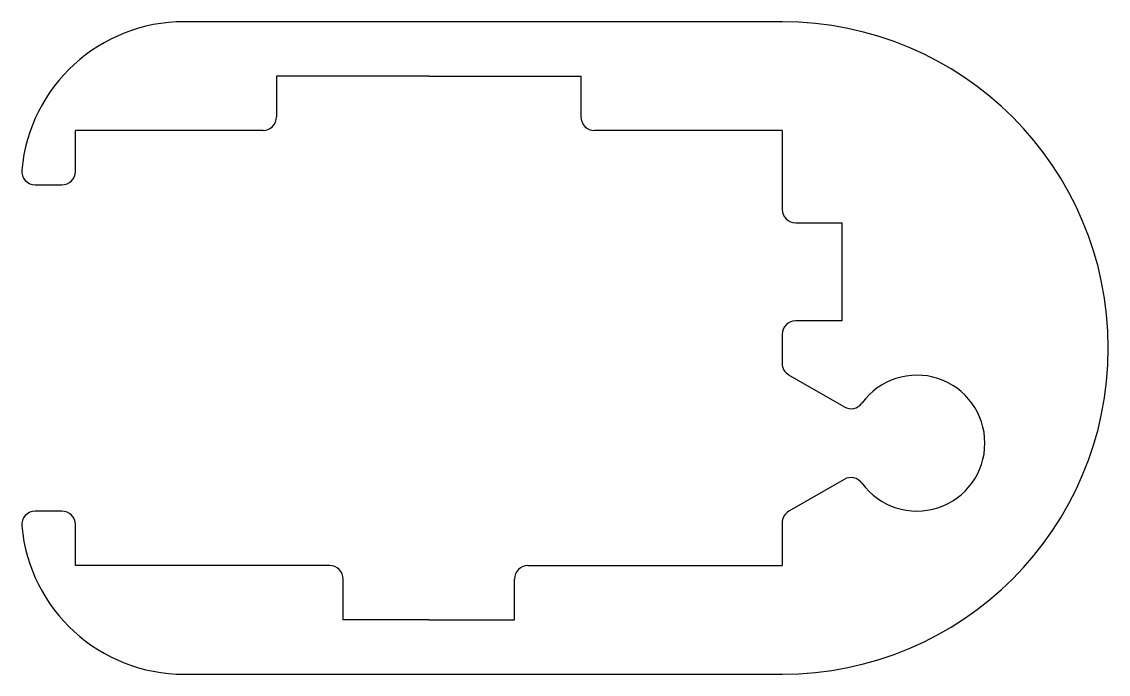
# Model space of a CAD drawing. Extents: x 2575 to 2595, y 1315.9 to 1327.9.
import ezdxf

# ---------------------------------------------------------------- set-up
doc = ezdxf.new("R2010")
doc.units = 0
doc.layers.get('0').update_dxf_attribs({"linetype": 'CONTINUOUS'})

msp = doc.modelspace()

# ---------------------------------------------------------------- linework, layer by layer
for p, q in [((2589.008, 1327.915), (2578.008, 1327.915)), ((2579.708, 1326.915), (2579.708, 1326.165)), ((2582.508, 1326.915), (2579.708, 1326.915)), ((2582.508, 1326.915), (2585.308, 1326.915)), ((2585.308, 1326.915), (2585.308, 1326.165)), ((2576.008, 1325.165), (2576.008, 1325.915)), ((2579.458, 1325.915), (2576.008, 1325.915)), ((2589.008, 1325.915), (2585.558, 1325.915)), ((2589.008, 1325.915), (2589.008, 1324.465)), ((2575.269, 1324.915), (2575.758, 1324.915)), ((2589.258, 1324.215), (2590.108, 1324.215)), ((2590.108, 1324.215), (2590.108, 1322.415)), ((2590.108, 1322.415), (2589.258, 1322.415)), ((2589.008, 1322.165), (2589.008, 1321.635)), ((2590.15, 1320.831), (2589.133, 1321.418)), ((2590.15, 1319.499), (2589.133, 1318.912)), ((2575.758, 1318.915), (2575.269, 1318.915)), ((2576.008, 1317.915), (2576.008, 1318.665)), ((2589.008, 1318.695), (2589.008, 1317.915)), ((2580.683, 1317.915), (2576.008, 1317.915)), ((2584.333, 1317.915), (2589.008, 1317.915)), ((2580.933, 1316.915), (2580.933, 1317.665)), ((2584.083, 1316.915), (2584.083, 1317.665)), ((2582.508, 1316.915), (2580.933, 1316.915)), ((2582.508, 1316.915), (2584.083, 1316.915)), ((2578.008, 1315.915), (2589.008, 1315.915))]:
    msp.add_line(p, q)
for centre, radius, start, end in [((2578.008, 1324.915), 3, 90, 174.7841), ((2589.008, 1321.915), 6, 270, 90), ((2579.458, 1326.165), 0.25, 270, 360), ((2585.558, 1326.165), 0.25, 180, 270), ((2575.269, 1325.165), 0.25, 174.7841, 270), ((2575.758, 1325.165), 0.25, 270, 360), ((2589.258, 1324.465), 0.25, 180, 270), ((2589.258, 1322.165), 0.25, 90, 180), ((2589.258, 1321.635), 0.25, 180, 240), ((2591.488, 1320.165), 1.25, 216.0424, 143.9576), ((2590.275, 1321.048), 0.25, 240, 323.9576), ((2590.275, 1319.282), 0.25, 36.0424, 120), ((2575.269, 1318.665), 0.25, 90, 185.2159), ((2575.758, 1318.665), 0.25, 0, 90), ((2589.258, 1318.695), 0.25, 120, 180), ((2578.008, 1318.915), 3, 185.2159, 270), ((2580.683, 1317.665), 0.25, 0, 90), ((2584.333, 1317.665), 0.25, 90, 180)]:
    msp.add_arc(centre, radius, start, end)

doc.saveas('drawing.dxf')
